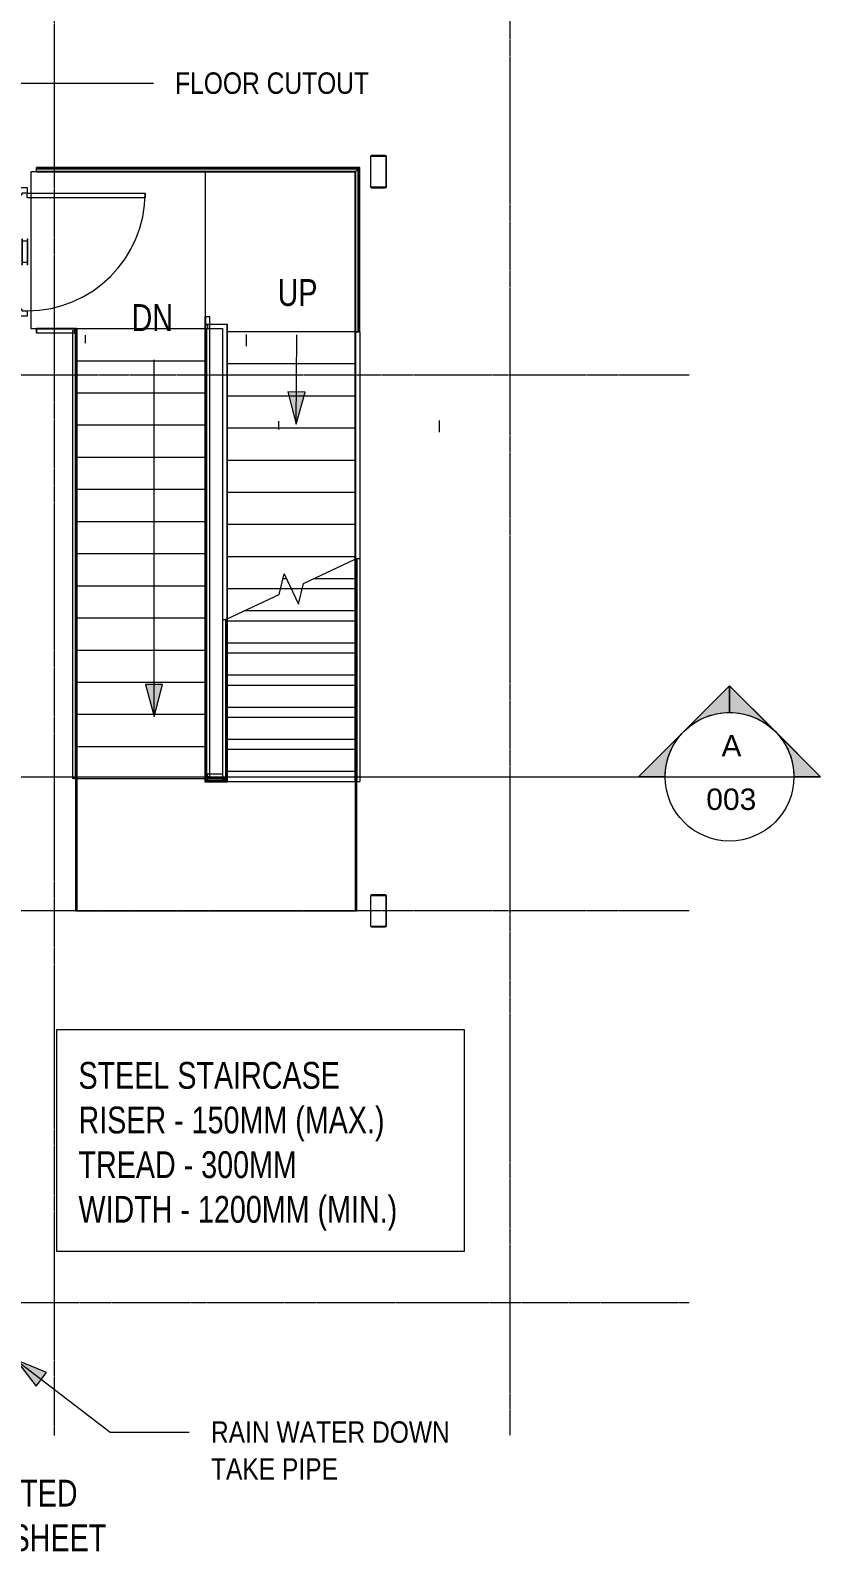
# Model space of a CAD drawing. Header units: millimetres. Extents: x -29259 to 87313, y -139821 to 46728.
# Drawn here: x 11929 to 19295, y -45015 to -30818 of the extents above; entities that cross this region are included whole.
import ezdxf

# ---------------------------------------------------------------- set-up
doc = ezdxf.new("R2010")
doc.units = ezdxf.units.MM
for name, pattern in [('Grid Line', [22.225, 12.7, -3.175, 3.175, -3.175]), ('Hidden', [7.14375, 4.7625, -2.38125]), ('Overhead_2_', [3.96875, 2.38125, -1.5875])]:
    doc.linetypes.add(name, pattern=pattern)
for name, color, linetype, lineweight in [('A-DETL-THIN', 151, 'Continuous', 9), ('A-DOOR', 31, 'Continuous', 9), ('A-DOOR-FRAM', 31, 'Continuous', 18), ('A-FLOR-HRAL', 11, 'Continuous', 9), ('A-FLOR-HRAL-MBND', 5, 'Overhead_2_', 9), ('G-ANNO-SYMB', 111, 'Continuous', 9), ('G-ANNO-TEXT', 231, 'Continuous', 9), ('S-COLS', 52, 'Continuous', 18), ('S-GRID', 8, 'Continuous', 9), ('S-STRS', 31, 'Continuous', 9), ('S-STRS-MBND', 31, 'Overhead_2_', 9)]:
    doc.layers.add(name, color=color, linetype=linetype, lineweight=lineweight)
doc.styles.add('Arial Narrow', font='ARIALN.TTF', dxfattribs={"height": 200})
doc.styles.add('Arial_2', font='arial.ttf', dxfattribs={"height": 200})
doc.styles.add('Century Gothic_2', font='GOTHIC.TTF', dxfattribs={"width": 0.8, "height": 300})

# ---------------------------------------------------------------- blocks, each defined once
blk = doc.blocks.new('RHS-Rectangular Hollow Section-Column - 804093-SECOND FLOOR PLAN')
at = {"layer": 'S-COLS', "lineweight": 9}
h = blk.add_hatch(color=55, dxfattribs=at)
h.paths.add_polyline_path([(17486, 6749), (17615, 6750), (17620, 6753), (17623, 6758), (17624, 6761), (17623, 7040), (17620, 7046), (17615, 7049), (17612, 7049), (17482, 7049), (17477, 7046), (17474, 7040), (17474, 7037), (17474, 6758), (17477, 6753), (17482, 6750)])
h.paths.add_polyline_path([(17612, 6755), (17483, 6756), (17480, 6758), (17480, 6761), (17480, 7040), (17483, 7042), (17486, 7043), (17615, 7042), (17617, 7040), (17618, 7037), (17617, 6758), (17615, 6756), (17613, 6755)])
at = {"layer": 'S-COLS', "color": 250, "lineweight": 9}
for p, q in [((17474, 7037), (17474, 6761)), ((17480, 6761), (17480, 7037)), ((17612, 7049), (17486, 7049)), ((17486, 7043), (17612, 7043)), ((17618, 7037), (17618, 6761)), ((17624, 6761), (17624, 7037)), ((17612, 6755), (17486, 6755)), ((17486, 6749), (17612, 6749))]:
    blk.add_line(p, q, dxfattribs=at)
for centre, radius, start, end in [((17486, 7037), 12, 90, 180), ((17486, 7037), 6, 90, 180), ((17612, 7037), 12, 360, 90), ((17612, 7037), 6, 360, 90), ((17486, 6761), 12, 180, 270), ((17486, 6761), 6, 180, 270), ((17612, 6761), 12, 270, 360), ((17612, 6761), 6, 270, 360)]:
    blk.add_arc(centre, radius, start, end, dxfattribs=at)
blk = doc.blocks.new('RHS-Rectangular Hollow Section-Column - 804097-SECOND FLOOR PLAN')
at = {"layer": 'S-COLS', "lineweight": 9}
h = blk.add_hatch(color=55, dxfattribs=at)
h.paths.add_polyline_path([(17612, -150), (17618, -148), (17622, -144), (17624, -138), (17623, 141), (17620, 146), (17615, 150), (17612, 150), (17482, 150), (17477, 146), (17474, 141), (17474, 138), (17474, -141), (17477, -146), (17482, -150), (17486, -150)])
h.paths.add_polyline_path([(17612, -144), (17483, -143), (17480, -141), (17480, -138), (17480, 141), (17483, 143), (17486, 144), (17615, 143), (17617, 141), (17618, 138), (17617, -141), (17615, -143), (17613, -144)])
at = {"layer": 'S-COLS', "color": 250, "lineweight": 9}
for p, q in [((17612, 150), (17486, 150)), ((17486, 144), (17612, 144)), ((17474, 138), (17474, -138)), ((17480, -138), (17480, 138)), ((17618, 138), (17618, -138)), ((17624, -138), (17624, 138)), ((17612, -144), (17486, -144)), ((17486, -150), (17612, -150))]:
    blk.add_line(p, q, dxfattribs=at)
for centre, radius, start, end in [((17486, 138), 12, 90, 180), ((17486, 138), 6, 90, 180), ((17612, 138), 12, 360, 90), ((17612, 138), 6, 360, 90), ((17486, -138), 12, 180, 270), ((17486, -138), 6, 180, 270), ((17612, -138), 12, 270, 360), ((17612, -138), 6, 270, 360)]:
    blk.add_arc(centre, radius, start, end, dxfattribs=at)
blk = doc.blocks.new('Railing - Railing-1525472-SECOND FLOOR PLAN')
at = {"layer": 'A-FLOR-HRAL', "color": 250}
for p, q in [((15934, 5477), (16139, 5477)), ((15934, 5435), (15934, 5477)), ((15934, 1232), (15934, 5435)), ((15939, 5472), (15957, 5472)), ((15939, 5435), (15939, 5472)), ((15939, 1237), (15939, 5435)), ((16139, 5477), (16139, 5405)), ((16139, 5405), (16139, 2726)), ((16134, 2724), (16139, 2726)), ((16134, 2724), (16139, 2726)), ((16139, 2726), (16139, 1300)), ((16139, 1300), (16139, 1232)), ((16139, 1232), (15934, 1232)), ((15957, 1237), (15939, 1237))]:
    blk.add_line(p, q, dxfattribs=at)
at = {"layer": 'A-FLOR-HRAL-MBND', "color": 250, "linetype": 'Hidden'}
for p, q in [((15934, 5548), (15939, 5548)), ((15934, 5435), (15934, 5548)), ((15934, 5548), (15939, 5548)), ((15934, 5435), (15934, 5548)), ((15939, 5435), (15939, 5548)), ((15939, 5435), (15939, 5548)), ((15934, 1235), (15934, 5435)), ((15934, 1235), (15934, 5435)), ((15939, 1235), (15939, 5435)), ((15939, 1235), (15939, 5435)), ((16134, 2724), (16134, 1207)), ((16134, 2724), (16134, 1207)), ((16139, 2726), (16139, 1202)), ((16139, 2726), (16139, 1202)), ((15934, 1202), (15934, 1235)), ((15934, 1202), (15934, 1235)), ((16139, 1202), (15934, 1202)), ((16139, 1202), (15934, 1202)), ((15939, 1207), (15939, 1235)), ((15939, 1207), (15939, 1235)), ((16134, 1207), (15939, 1207)), ((16134, 1207), (15939, 1207))]:
    blk.add_line(p, q, dxfattribs=at)
blk = doc.blocks.new('Top Rail Type - Top Rail_Internal_-1525505-SECOND FLOOR PLAN')
at = {"layer": 'A-FLOR-HRAL', "color": 250}
blk.add_line((15977, 1275), (15977, 5435), dxfattribs=at)
at = {"layer": 'A-FLOR-HRAL', "color": 250, "flags": 128}
for points in [[(15939, 5435), (15942, 5435), (15947, 5435), (15951, 5435), (15957, 5435)], [(15957, 1255), (15951, 1255), (15947, 1255), (15942, 1255), (15939, 1255)]]:
    blk.add_lwpolyline(points, dxfattribs=at)
blk = doc.blocks.new('Top Rail Type - Top Rail_Internal_-V2-SECOND FLOOR PLAN')
at = {"layer": 'A-FLOR-HRAL', "color": 250, "linetype": 'Hidden'}
for p, q in [((15937, 5548), (15977, 5548)), ((15937, 5435), (15937, 5548)), ((15977, 5435), (15977, 5548)), ((15937, 5435), (15977, 5435)), ((15937, 1255), (15937, 5435)), ((15937, 1235), (15937, 5435)), ((15977, 1255), (15977, 5435)), ((15977, 1235), (15977, 5435)), ((16097, 2719), (16097, 1225)), ((16137, 2725), (16137, 1225)), ((15937, 1255), (15977, 1255)), ((15937, 1235), (15977, 1235)), ((15957, 1205), (15957, 1245)), ((16117, 1245), (15957, 1245)), ((16117, 1205), (15957, 1205)), ((16137, 1225), (16097, 1225)), ((16117, 1205), (16117, 1245))]:
    blk.add_line(p, q, dxfattribs=at)
at = {"layer": 'A-FLOR-HRAL', "color": 250}
for p, q in [((15957, 5475), (15957, 5435)), ((15957, 5475), (16137, 5475)), ((15957, 5435), (16097, 5435)), ((16097, 5435), (16097, 5405)), ((16097, 5405), (16097, 2719)), ((16137, 5475), (16137, 5405)), ((16137, 5405), (16137, 2725)), ((16097, 2719), (16125, 2719)), ((16097, 2719), (16097, 1300)), ((16125, 2719), (16137, 2725)), ((16137, 2725), (16137, 1300)), ((16097, 1300), (16097, 1275)), ((16137, 1300), (16137, 1235)), ((15957, 1235), (15957, 1275)), ((16097, 1275), (15957, 1275)), ((16137, 1235), (15957, 1235))]:
    blk.add_line(p, q, dxfattribs=at)
blk = doc.blocks.new('Railing - Railing-1526545-SECOND FLOOR PLAN')
at = {"layer": 'A-FLOR-HRAL-MBND', "color": 250, "linetype": 'Hidden'}
for p, q in [((14362, 5437), (14739, 5437)), ((14362, 5432), (14362, 5437)), ((14362, 5437), (14739, 5437)), ((14362, 5432), (14362, 5437)), ((14362, 5432), (14734, 5432)), ((14362, 5432), (14734, 5432)), ((14734, 5432), (14734, 1235)), ((14734, 5432), (14734, 1235)), ((14739, 5437), (14739, 1235)), ((14739, 5437), (14739, 1235)), ((14739, 1235), (14734, 1235)), ((14739, 1235), (14734, 1235))]:
    blk.add_line(p, q, dxfattribs=at)
blk = doc.blocks.new('Top Rail Type - Top Rail_Internal_-1526549-SECOND FLOOR PLAN')
at = {"layer": 'A-FLOR-HRAL', "color": 250}
for p, q in [((14717, 5435), (14362, 5435)), ((14362, 5395), (14362, 5435)), ((14697, 5395), (14697, 1235)), ((14717, 5435), (14717, 5395)), ((14737, 1235), (14737, 5415)), ((14362, 5395), (14717, 5395))]:
    blk.add_line(p, q, dxfattribs=at)
at = {"layer": 'A-FLOR-HRAL', "color": 250, "flags": 128}
for points in [[(14717, 5415), (14722, 5415), (14727, 5415), (14731, 5415), (14734, 5415), (14736, 5415), (14737, 5415)], [(14737, 1235), (14736, 1235), (14734, 1235), (14731, 1235), (14727, 1235), (14722, 1235), (14717, 1235), (14711, 1235), (14707, 1235), (14702, 1235), (14699, 1235), (14697, 1235), (14697, 1235)]]:
    blk.add_lwpolyline(points, dxfattribs=at)
blk = doc.blocks.new('Top Rail Type - Top Rail_Internal_-V3-SECOND FLOOR PLAN')
at = {"layer": 'A-FLOR-HRAL', "color": 250, "linetype": 'Hidden'}
for p, q in [((14362, 5435), (14362, 5395)), ((14362, 5435), (14717, 5435)), ((14737, 5415), (14697, 5415)), ((14697, 5415), (14697, 1235)), ((14717, 5435), (14717, 5395)), ((14737, 5415), (14737, 1235)), ((14362, 5395), (14717, 5395)), ((14737, 1235), (14697, 1235))]:
    blk.add_line(p, q, dxfattribs=at)
blk = doc.blocks.new('Railing - Railing-1534666-SECOND FLOOR PLAN')
at = {"layer": 'A-FLOR-HRAL', "color": 250}
for p, q in [((17334, 5405), (17337, 5405)), ((17334, 3283), (17334, 5405)), ((17334, 3283), (17337, 3284)), ((17334, 3283), (17337, 3284))]:
    blk.add_line(p, q, dxfattribs=at)
at = {"layer": 'A-FLOR-HRAL-MBND', "color": 250, "linetype": 'Hidden'}
for p, q in [((17334, 1205), (17334, 3283)), ((17334, 1205), (17334, 3283)), ((17339, 1205), (17339, 3285)), ((17339, 1205), (17339, 3285)), ((17339, 1205), (17334, 1205)), ((17339, 1205), (17334, 1205))]:
    blk.add_line(p, q, dxfattribs=at)
blk = doc.blocks.new('Top Rail Type - Top Rail_Internal_-1534670-SECOND FLOOR PLAN')
at = {"layer": 'A-FLOR-HRAL', "color": 250}
for p, q in [((17377, 5405), (17337, 5405)), ((17337, 5405), (17337, 3284)), ((17377, 5405), (17377, 3290)), ((17337, 3284), (17349, 3290)), ((17349, 3290), (17377, 3290))]:
    blk.add_line(p, q, dxfattribs=at)
at = {"layer": 'A-FLOR-HRAL', "color": 250, "linetype": 'Hidden'}
for p, q in [((17337, 3284), (17337, 1205)), ((17377, 3290), (17377, 1205)), ((17377, 1205), (17337, 1205))]:
    blk.add_line(p, q, dxfattribs=at)
blk = doc.blocks.new('Railing - Railing-1535008-SECOND FLOOR PLAN')
at = {"layer": 'A-FLOR-HRAL-MBND', "color": 250, "linetype": 'Hidden'}
for p, q in [((14362, 6922), (14362, 6927)), ((17364, 6927), (14362, 6927)), ((17359, 6922), (14362, 6922)), ((14362, 6897), (14362, 6902)), ((17339, 6902), (14362, 6902)), ((14362, 6897), (14362, 6902)), ((17339, 6902), (14362, 6902)), ((17334, 6897), (14362, 6897)), ((17334, 6897), (14362, 6897)), ((17334, 5405), (17334, 6897)), ((17334, 5405), (17334, 6897)), ((17339, 5405), (17339, 6902)), ((17339, 5405), (17339, 6902)), ((17359, 5405), (17359, 6922)), ((17364, 5405), (17364, 6927)), ((17337, 5405), (17334, 5405))]:
    blk.add_line(p, q, dxfattribs=at)
blk = doc.blocks.new('Top Rail Type - Top Rail_Internal_-1535012-SECOND FLOOR PLAN')
at = {"layer": 'A-FLOR-HRAL', "color": 250}
for p, q in [((17377, 6939), (14362, 6939)), ((14362, 6899), (14362, 6939)), ((14362, 6899), (17337, 6899)), ((17337, 6899), (17337, 5405)), ((17377, 5405), (17377, 6939))]:
    blk.add_line(p, q, dxfattribs=at)
blk.add_open_spline([(17377, 6939), (17377, 6939), (17376, 6939), (17375, 6938), (17374, 6937), (17373, 6935), (17372, 6934), (17370, 6933), (17369, 6931), (17367, 6930), (17365, 6928), (17364, 6927), (17363, 6926), (17362, 6924), (17361, 6923), (17359, 6922), (17358, 6921), (17357, 6919), (17355, 6918), (17354, 6917), (17353, 6915), (17351, 6914), (17350, 6913), (17349, 6912), (17348, 6910), (17347, 6909), (17345, 6908), (17344, 6907), (17343, 6905), (17342, 6904), (17340, 6903), (17339, 6902), (17338, 6901), (17337, 6900), (17337, 6899), (17337, 6899)], degree=3, knots=[0, 0, 0, 0, 0.083333, 0.125, 0.166667, 0.208333, 0.229167, 0.25, 0.291667, 0.333333, 0.354167, 0.375, 0.395833, 0.416667, 0.4375, 0.458333, 0.479167, 0.5, 0.520833, 0.541667, 0.5625, 0.583333, 0.604167, 0.625, 0.645833, 0.666667, 0.6875, 0.708333, 0.75, 0.770833, 0.791667, 0.833333, 0.875, 0.916667, 1, 1, 1, 1], dxfattribs=at)
blk = doc.blocks.new('Top Rail Type - Top Rail_Internal_-V4-SECOND FLOOR PLAN')
at = {"layer": 'A-FLOR-HRAL', "color": 250, "linetype": 'Hidden'}
for p, q in [((14362, 6899), (14362, 6939)), ((17377, 6939), (14362, 6939)), ((17337, 6899), (14362, 6899)), ((17337, 5405), (17337, 6899)), ((17377, 5405), (17377, 6939)), ((17337, 5405), (17377, 5405))]:
    blk.add_line(p, q, dxfattribs=at)
blk = doc.blocks.new('Roaster Building_ST_RVT2022 _SST__rvt-1-SECOND FLOOR PLAN')
at = {"layer": 'S-STRS', "color": 250}
for p, q in [((14737, 5435), (14725, 5435)), ((14725, 5415), (14725, 5435)), ((14737, 5415), (14737, 5435)), ((14737, 5435), (15934, 5435)), ((17334, 5405), (16139, 5405)), ((14737, 5135), (15934, 5135)), ((17334, 5105), (16139, 5105)), ((14737, 4835), (15934, 4835)), ((17334, 4805), (16139, 4805)), ((14737, 4535), (15934, 4535)), ((17334, 4505), (16139, 4505)), ((14737, 4235), (15934, 4235)), ((17334, 4205), (16139, 4205)), ((14737, 3935), (15934, 3935)), ((17334, 3905), (16139, 3905)), ((14737, 3635), (15934, 3635)), ((17334, 3605), (16139, 3605)), ((14737, 3335), (15934, 3335)), ((17334, 3305), (16139, 3305)), ((17337, 3284), (17337, 3100)), ((17349, 3286), (17349, 1309)), ((14737, 3035), (15934, 3035)), ((16636, 3005), (16139, 3005)), ((16692, 3100), (16659, 3100)), ((16837, 3005), (16737, 3005)), ((17337, 3100), (16940, 3100)), ((17337, 3100), (17337, 2800)), ((14737, 2735), (15934, 2735)), ((16125, 2723), (16125, 2719)), ((17337, 2800), (16297, 2800)), ((17337, 2800), (17337, 2500)), ((14737, 2435), (15934, 2435)), ((17337, 2500), (16139, 2500)), ((17337, 2500), (17337, 2200)), ((14737, 2135), (15934, 2135)), ((17337, 2200), (16139, 2200)), ((17337, 2200), (17337, 1900)), ((17337, 1900), (16139, 1900)), ((17337, 1900), (17337, 1600)), ((14737, 1835), (15934, 1835)), ((17337, 1600), (16139, 1600)), ((17337, 1600), (17337, 1309)), ((14737, 1535), (15934, 1535)), ((17337, 1300), (16139, 1300)), ((17337, 1300), (17337, 1309)), ((17337, 1309), (17337, 1300)), ((17349, 0), (17349, 1309)), ((14725, 1225), (14725, 1235)), ((14725, 1225), (14725, 0)), ((14737, 1225), (14737, 1235)), ((14737, 1235), (15934, 1235)), ((15949, 1247), (15949, 1255)), ((15957, 1247), (15949, 1247)), ((14725, 0), (14737, 0)), ((17337, 0), (17349, 0))]:
    blk.add_line(p, q, dxfattribs=at)
at = {"layer": 'S-STRS', "color": 250, "linetype": 'Hidden'}
for p, q in [((14737, 5435), (15934, 5435)), ((14737, 5135), (15934, 5135)), ((17334, 5105), (16139, 5105)), ((14737, 4835), (15934, 4835)), ((17334, 4805), (16139, 4805)), ((14737, 4535), (15934, 4535)), ((17334, 4505), (16139, 4505)), ((14737, 4235), (15934, 4235)), ((17334, 4205), (16139, 4205)), ((14737, 3935), (15934, 3935)), ((17334, 3905), (16139, 3905)), ((14737, 3635), (15934, 3635)), ((17334, 3605), (16139, 3605)), ((14737, 3335), (15934, 3335)), ((17334, 3305), (16139, 3305)), ((14737, 3035), (15934, 3035)), ((16636, 3005), (16139, 3005)), ((16692, 3100), (16659, 3100)), ((16837, 3005), (16737, 3005)), ((17337, 3100), (16940, 3100)), ((14737, 2735), (15934, 2735)), ((17337, 2800), (16297, 2800)), ((14737, 2435), (15934, 2435)), ((17337, 2500), (16139, 2500)), ((14737, 2135), (15934, 2135)), ((17337, 2200), (16139, 2200)), ((17337, 1900), (16139, 1900)), ((14737, 1835), (15934, 1835)), ((17337, 1600), (16139, 1600)), ((14737, 1535), (15934, 1535)), ((17337, 1300), (16139, 1300))]:
    blk.add_line(p, q, dxfattribs=at)
at = {"layer": 'S-STRS-MBND', "color": 250, "linetype": 'Hidden'}
for p, q in [((14310, 6899), (14310, 5435)), ((15937, 6899), (14310, 6899)), ((15937, 5435), (15937, 6899)), ((14310, 5435), (14725, 5435)), ((14737, 5435), (14725, 5435)), ((14725, 1225), (14725, 5435)), ((14737, 1225), (14737, 5435)), ((14737, 5435), (15937, 5435)), ((14737, 5435), (15937, 5435)), ((15949, 5435), (15937, 5435)), ((15937, 1225), (15937, 5435)), ((15949, 1225), (15949, 5435)), ((14737, 5135), (15937, 5135)), ((14737, 5135), (15937, 5135)), ((14737, 4835), (15937, 4835)), ((14737, 4835), (15937, 4835)), ((14737, 4535), (15937, 4535)), ((14737, 4535), (15937, 4535)), ((14737, 4235), (15937, 4235)), ((14737, 4235), (15937, 4235)), ((14737, 3935), (15937, 3935)), ((14737, 3935), (15937, 3935)), ((14737, 3635), (15937, 3635)), ((14737, 3635), (15937, 3635)), ((14737, 3335), (15937, 3335)), ((14737, 3335), (15937, 3335)), ((17337, 3284), (17337, 1214)), ((17349, 3286), (17349, 1214)), ((14737, 3035), (15937, 3035)), ((14737, 3035), (15937, 3035)), ((16737, 3005), (16636, 3005)), ((16737, 3005), (16636, 3005)), ((17337, 3005), (16837, 3005)), ((17337, 3005), (16837, 3005)), ((14737, 2735), (15937, 2735)), ((14737, 2735), (15937, 2735)), ((16125, 2719), (16125, 1217)), ((16137, 2725), (16137, 1217)), ((17337, 2705), (16137, 2705)), ((17337, 2705), (16137, 2705)), ((14737, 2435), (15937, 2435)), ((14737, 2435), (15937, 2435)), ((17337, 2405), (16137, 2405)), ((17337, 2405), (16137, 2405)), ((14737, 2135), (15937, 2135)), ((14737, 2135), (15937, 2135)), ((17337, 2105), (16137, 2105)), ((17337, 2105), (16137, 2105)), ((14737, 1835), (15937, 1835)), ((14737, 1835), (15937, 1835)), ((17337, 1805), (16137, 1805)), ((17337, 1805), (16137, 1805)), ((14737, 1535), (15937, 1535)), ((14737, 1535), (15937, 1535)), ((17337, 1505), (16137, 1505)), ((17337, 1505), (16137, 1505)), ((14725, 1225), (14725, 0)), ((14737, 1235), (15937, 1235)), ((14737, 1225), (14737, 0)), ((15937, 1205), (15937, 1225)), ((16137, 1205), (15937, 1205)), ((15949, 1217), (15949, 1225)), ((16125, 1217), (15949, 1217)), ((16137, 1205), (16137, 1217)), ((16137, 1217), (16137, 1205)), ((17337, 1205), (16137, 1205)), ((17337, 1205), (16137, 1205)), ((17337, 0), (17337, 1214)), ((17337, 1214), (17337, 1205)), ((17349, 0), (17349, 1214)), ((14725, 0), (14737, 0)), ((14737, 0), (17337, 0)), ((17337, 0), (17349, 0))]:
    blk.add_line(p, q, dxfattribs=at)
at = {"layer": 'S-STRS-MBND', "color": 250, "linetype": 'Continuous'}
for p, q in [((16850, 3057), (17334, 3283)), ((16623, 2952), (16671, 3146)), ((16671, 3146), (16803, 2863)), ((16803, 2863), (16850, 3057)), ((16139, 2726), (16623, 2952)), ((16125, 2719), (16134, 2724))]:
    blk.add_line(p, q, dxfattribs=at)
at = {"layer": 'A-FLOR-HRAL', "color": 250, "linetype": 'Hidden', "lineweight": 9}
for name in ['Top Rail Type - Top Rail_Internal_-1535012-SECOND FLOOR PLAN', 'Top Rail Type - Top Rail_Internal_-V4-SECOND FLOOR PLAN', 'Railing - Railing-1535008-SECOND FLOOR PLAN', 'Railing - Railing-1525472-SECOND FLOOR PLAN', 'Top Rail Type - Top Rail_Internal_-V2-SECOND FLOOR PLAN', 'Railing - Railing-1526545-SECOND FLOOR PLAN', 'Top Rail Type - Top Rail_Internal_-1526549-SECOND FLOOR PLAN', 'Top Rail Type - Top Rail_Internal_-V3-SECOND FLOOR PLAN', 'Top Rail Type - Top Rail_Internal_-1525505-SECOND FLOOR PLAN', 'Railing - Railing-1534666-SECOND FLOOR PLAN', 'Top Rail Type - Top Rail_Internal_-1534670-SECOND FLOOR PLAN']:
    blk.add_blockref(name, (0, 0), dxfattribs=at)
at = {"layer": 'S-COLS', "color": 250, "linetype": 'Hidden', "lineweight": 9}
for name in ['RHS-Rectangular Hollow Section-Column - 804093-SECOND FLOOR PLAN', 'RHS-Rectangular Hollow Section-Column - 804097-SECOND FLOOR PLAN']:
    blk.add_blockref(name, (0, 0), dxfattribs=at)
blk = doc.blocks.new('LTTS_AT_AR_Door-Passage-Single-Flush - 1200 x 2100mm_FSD 01-919959-SECOND FLOOR PLAN')
at = {"layer": 'A-DOOR'}
for p, q in [((-120, -36.35), (-120, -30.35)), ((120, -30.35), (-120, -30.35)), ((-120, -36.35), (120, -36.35)), ((-120, -87.35), (-120, -81.35)), ((120, -81.35), (-120, -81.35)), ((-120, -87.35), (120, -87.35)), ((-100, -81.35), (-100, -36.35)), ((100, -81.35), (100, -36.35)), ((120, -36.35), (120, -30.35)), ((120, -87.35), (120, -81.35))]:
    blk.add_line(p, q, dxfattribs=at)
at = {"layer": 'A-DOOR', "lineweight": 18}
for p, q in [((505, -81.35), (550, -81.35)), ((505, -1181.35), (505, -81.35)), ((550, -81.35), (550, -1181.35)), ((550, -1181.35), (505, -1181.35))]:
    blk.add_line(p, q, dxfattribs=at)
at = {"layer": 'A-DOOR'}
blk.add_arc((550, -81.35), 1100, 180, 270, dxfattribs=at)
at = {"layer": 'A-DOOR-FRAM'}
for p, q in [((-600, 68.65), (-550, 68.65)), ((-600, -81.35), (-600, 68.65)), ((-550, 68.65), (-550, 19.4375)), ((-550, 19.4375), (-534.125, 19.4375)), ((-534.125, 19.4375), (-534.125, -31.5875)), ((534.125, 19.4375), (550, 19.4375)), ((534.125, -31.5875), (534.125, 19.4375)), ((550, 68.65), (600, 68.65)), ((550, 19.4375), (550, 68.65)), ((600, 68.65), (600, -81.35)), ((-550, -81.35), (-600, -81.35)), ((-550, -31.5875), (-550, -81.35)), ((-534.125, -31.5875), (-550, -31.5875)), ((550, -31.5875), (534.125, -31.5875)), ((550, -81.35), (550, -31.5875)), ((600, -81.35), (550, -81.35))]:
    blk.add_line(p, q, dxfattribs=at)
blk = doc.blocks.new('Section - M_Section Head - Filled-1049-SECOND FLOOR PLAN')
at = {"layer": 'G-ANNO-SYMB'}
h = blk.add_hatch(color=256, dxfattribs=at)
edge = h.paths.add_edge_path()
edge.add_line((-6, 8.49), (-6, 6))
edge.add_arc((-6, 0), 6, 90, 135)
edge.add_line((-10.24, 4.24), (-6, 8.49))
h = blk.add_hatch(color=256, dxfattribs=at)
edge = h.paths.add_edge_path()
edge.add_line((-6, 8.49), (-1.76, 4.24))
edge.add_arc((-6, 0), 6, 45, 90)
edge.add_line((-6, 6), (-6, 8.49))
h = blk.add_hatch(color=256, dxfattribs=at)
edge = h.paths.add_edge_path()
edge.add_line((-14.49, 0), (-10.24, 4.24))
edge.add_arc((-6, 0), 6, 135, 180)
edge.add_line((-12, 0), (-14.49, 0))
h = blk.add_hatch(color=256, dxfattribs=at)
edge = h.paths.add_edge_path()
edge.add_line((2.49, 0), (0, 0))
edge.add_arc((-6, 0), 6, 360, 405)
edge.add_line((-1.76, 4.24), (2.49, 0))
for p, q in [((-6, 8.49), (-14.49, 0)), ((-6, 8.49), (-10.24, 4.24)), ((-6, 8.49), (2.49, 0)), ((-6, 6), (-6, 8.49)), ((-6, 8.49), (-6, 6)), ((-1.76, 4.24), (-6, 8.49)), ((-10.24, 4.24), (-14.49, 0)), ((2.49, 0), (-1.76, 4.24)), ((-14.49, 0), (-12, 0)), ((0, 0), (2.49, 0)), ((-12, 0), (-14.49, 0)), ((0, 0), (2.49, 0))]:
    blk.add_line(p, q, dxfattribs=at)
for start, end in [(360, 180), (90, 135), (45, 90), (135, 180), (360, 45), (180, 360)]:
    blk.add_arc((-6, 0), 6, start, end, dxfattribs=at)

msp = doc.modelspace()

# ---------------------------------------------------------------- hatches: boundary and pattern name
at = {"layer": 'G-ANNO-TEXT'}
for points in [[(14407.1, -34492.5), (14489.7, -34193.1), (14329, -34191.9)], [(13080.9, -37221.8), (13161.3, -36921.8), (13000.5, -36921.8)], [(11793.1, -43224.1), (11981.9, -43470.8), (12079.9, -43343.3)]]:
    msp.add_hatch(color=250, dxfattribs=at).paths.add_polyline_path(points)

# ---------------------------------------------------------------- linework, layer by layer
at = {"layer": 'A-DETL-THIN'}
for p, q in [((12443.2, -33738), (12443.2, -33661.3)), ((13943.2, -33765.3), (13943.2, -33655.3)), ((14243.2, -34542), (14243.2, -34465.3)), ((15743.2, -34569.3), (15743.2, -34459.3))]:
    msp.add_line(p, q, dxfattribs=at)
at = {"layer": 'G-ANNO-SYMB'}
for p, q in [((-9500.8, -37783.6), (17846.9, -37783.6)), ((17846.9, -37783.6), (19046.9, -37783.6))]:
    msp.add_line(p, q, dxfattribs=at)
at = {"layer": 'G-ANNO-TEXT', "color": 250}
for p, q in [((9300.7, -31310.5), (13074.6, -31310.5)), ((14407.1, -34492.5), (14413.4, -33659.2)), ((13080.9, -37221.8), (13080.9, -33892.7)), ((14489.7, -34193.1), (14329, -34191.9)), ((14329, -34191.9), (14407.1, -34492.5)), ((14407.1, -34492.5), (14489.7, -34193.1)), ((13161.3, -36921.8), (13000.5, -36921.8)), ((13000.5, -36921.8), (13080.9, -37221.8)), ((13080.9, -37221.8), (13161.3, -36921.8)), ((11793.1, -43224.1), (11981.9, -43470.8)), ((12079.9, -43343.3), (11793.1, -43224.1)), ((11793.1, -43224.1), (12671.2, -43899.6)), ((11981.9, -43470.8), (12079.9, -43343.3)), ((12671.2, -43899.6), (13408.8, -43899.6))]:
    msp.add_line(p, q, dxfattribs=at)
at = {"layer": 'G-ANNO-TEXT', "color": 250, "flags": 128}
msp.add_lwpolyline([(12173.5, -40141.6), (15971.4, -40141.6), (15971.4, -42215), (12173.5, -42215)], close=True, dxfattribs=at)
at = {"layer": 'S-GRID', "linetype": 'Grid Line'}
for p, q in [((16398.2, -15579), (16398.2, -43930.8)), ((12148.4, -16849), (12148.4, -43930.8)), ((18070.4, -34035.9), (-10557.4, -34035.9)), ((18070.4, -39035.9), (-10557.4, -39035.9)), ((-10427.9, -42691), (18070.4, -42691))]:
    msp.add_line(p, q, dxfattribs=at)

# ---------------------------------------------------------------- block references
at = {"lineweight": 5}
msp.add_blockref('Roaster Building_ST_RVT2022 _SST__rvt-1-SECOND FLOOR PLAN', (-2376.2, -39035.9), dxfattribs=at)
at = {"layer": 'A-DOOR', "rotation": 90}
msp.add_blockref('LTTS_AT_AR_Door-Passage-Single-Flush - 1200 x 2100mm_FSD 01-919959-SECOND FLOOR PLAN', (11817.5, -32885.9), dxfattribs=at)
at = {"layer": 'G-ANNO-SYMB', "extrusion": (0, 0, -1), "xscale": 99.99999999999993, "yscale": 99.99999999999993, "zscale": 99.99999999999993}
msp.add_blockref('Section - M_Section Head - Filled-1049-SECOND FLOOR PLAN', (-17846.9, -37783.6), dxfattribs=at)

# ---------------------------------------------------------------- texts
at = {"layer": 'G-ANNO-SYMB', "char_height": 200, "attachment_point": 1, "style": 'Arial_2'}
for s, insert, width in [('A', (18372.1, -37394.7), 232.489), ('003', (18230.1, -37893.6), 577.215)]:
    msp.add_mtext(s, dxfattribs=dict(at, insert=insert, width=width))
at = {"layer": 'G-ANNO-TEXT', "color": 7, "attachment_point": 1}
for s, insert, char_height, width, style in [('FLOOR CUTOUT', (13277.8, -31210.5), 200, 2220.674, 'Arial Narrow'), ('UP', (14233.4, -33139.5), 250, 429.704, 'Century Gothic_2'), ('DN', (12871.7, -33373.1), 250, 500.253, 'Century Gothic_2'), ('STEEL STAIRCASE', (12376.7, -40445.4), 250, 2616.708, 'Century Gothic_2'), ('RISER - 150MM (MAX.)', (12376.7, -40862.1), 250, 3527.425, 'Century Gothic_2'), ('TREAD - 300MM', (12376.7, -41278.9), 250, 2507.678, 'Century Gothic_2'), ('WIDTH - 1200MM (MIN.)', (12376.7, -41695.6), 250, 3796.792, 'Century Gothic_2'), ('RAIN WATER DOWN ', (13612, -43799.6), 200, 2821.94, 'Arial Narrow'), ('TAKE PIPE', (13612, -44143.6), 200, 1491.139, 'Arial Narrow'), ('COLOUR COATED ', (10034.9, -44344.6), 250, 3027.172, 'Century Gothic_2'), ('GALVALUME SHEET', (10034.9, -44761.3), 250, 3033.586, 'Century Gothic_2')]:
    msp.add_mtext(s, dxfattribs=dict(at, insert=insert, char_height=char_height, width=width, style=style))

doc.saveas('drawing.dxf')
